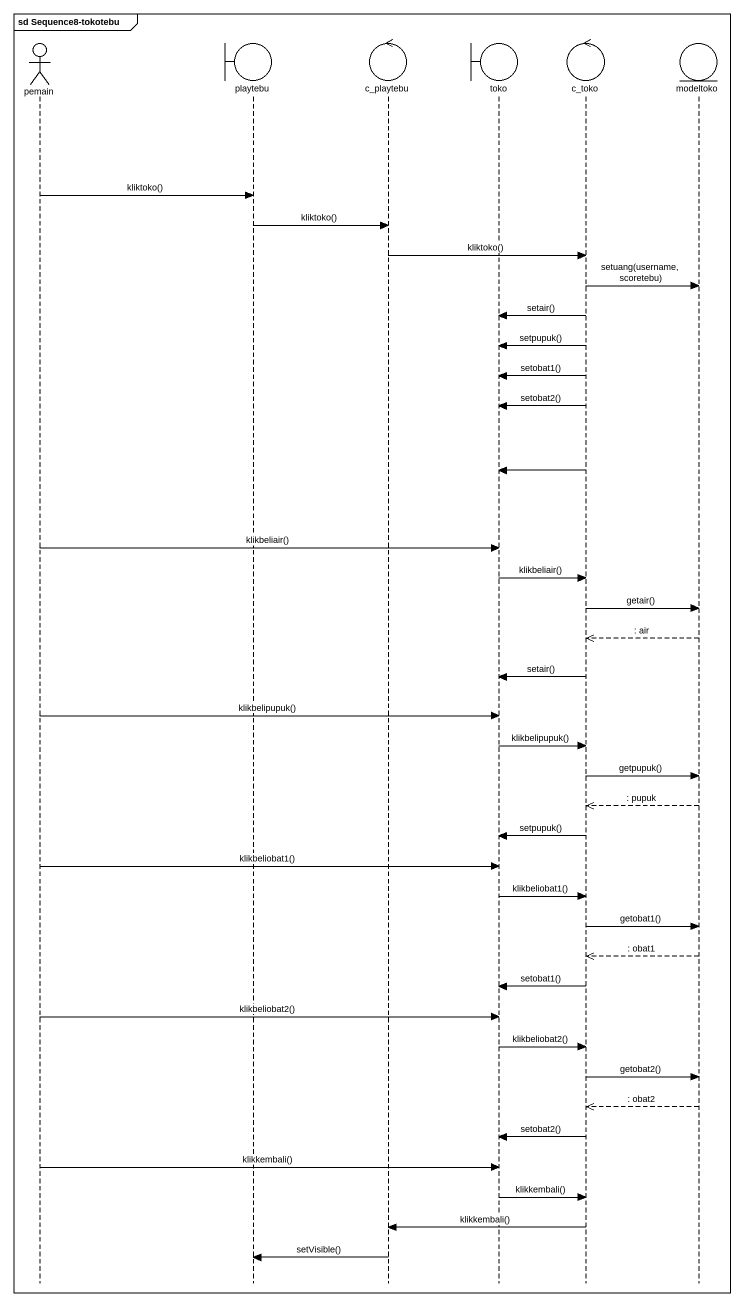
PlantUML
@startuml
mainframe sd Sequence8-tokotebu
hide footbox
actor pemain
boundary playtebu
control c_playtebu
boundary toko
control c_toko
entity modeltoko

pemain -> playtebu : kliktoko()
playtebu -> c_playtebu : kliktoko()
c_playtebu -> c_toko : kliktoko()
c_toko -> modeltoko : setuang(username, scoretebu)
c_toko -> toko : setair()
c_toko -> toko : setpupuk()
c_toko -> toko : setobat1()
c_toko -> toko : setobat2()
c_toko -> toko
pemain -> toko : klikbeliair()
toko -> c_toko : klikbeliair()
c_toko -> modeltoko : getair()
modeltoko -->> c_toko : : air
c_toko -> toko : setair()
pemain -> toko : klikbelipupuk()
toko -> c_toko : klikbelipupuk()
c_toko -> modeltoko : getpupuk()
modeltoko -->> c_toko : : pupuk
c_toko -> toko : setpupuk()
pemain -> toko : klikbeliobat1()
toko -> c_toko : klikbeliobat1()
c_toko -> modeltoko : getobat1()
modeltoko -->> c_toko : : obat1
c_toko -> toko : setobat1()
pemain -> toko : klikbeliobat2()
toko -> c_toko : klikbeliobat2()
c_toko -> modeltoko : getobat2()
modeltoko -->> c_toko : : obat2
c_toko -> toko : setobat2()
pemain -> toko : klikkembali()
toko -> c_toko : klikkembali()
c_toko -> c_playtebu : klikkembali()
c_playtebu -> playtebu : setVisible()
@enduml
